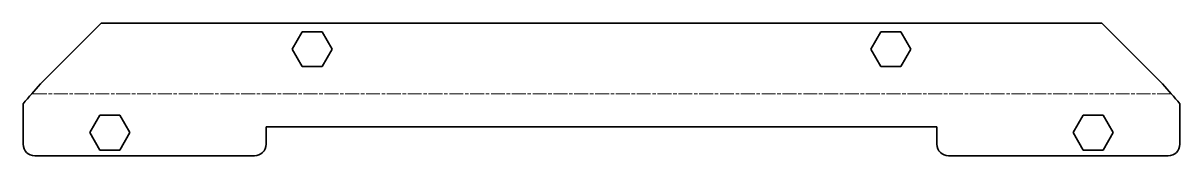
# Model space of a CAD drawing. Header units: inches. Extents: x 0 to 200, y 0 to 23.
import ezdxf

# ---------------------------------------------------------------- set-up
doc = ezdxf.new("R2010")
doc.units = ezdxf.units.IN
doc.header["$MEASUREMENT"] = 0
doc.linetypes.add('Chain', pattern=[13.68, 9.12, -1.14, 2.28, -1.14])
doc.layers.add('SIMUMAK Bend Centerline (ISO)', color=7, linetype='Chain', lineweight=9)
doc.layers.add('SIMUMAK Visible (ISO)', color=7, linetype='Continuous', lineweight=35)

# ---------------------------------------------------------------- blocks, each defined once
blk = doc.blocks.new('CD-IND-30-CSFI-02_Sheet_CD-IND-30-CSFI-02 (desplegada)')
at = {"layer": 'SIMUMAK Bend Centerline (ISO)', "ltscale": 0.263158}
blk.add_line((98.5, -0.75), (-98.5, -0.75), dxfattribs=at)
at = {"layer": 'SIMUMAK Visible (ISO)'}
for p, q in [((-97, 0.95), (-86.5, 11.45)), ((-86.5, 11.45), (86.5, 11.45)), ((86.5, 11.45), (97, 0.95)), ((-53.46, 6.95), (-51.73, 9.95)), ((-51.73, 9.95), (-48.27, 9.95)), ((-48.27, 9.95), (-46.54, 6.95)), ((46.54, 6.95), (48.27, 9.95)), ((48.27, 9.95), (51.73, 9.95)), ((51.73, 9.95), (53.46, 6.95)), ((-51.73, 3.95), (-53.46, 6.95)), ((-46.54, 6.95), (-48.27, 3.95)), ((48.27, 3.95), (46.54, 6.95)), ((53.46, 6.95), (51.73, 3.95)), ((-48.27, 3.95), (-51.73, 3.95)), ((51.73, 3.95), (48.27, 3.95)), ((-100, -2.45), (-100, -9.45)), ((100, -2.45), (100, -9.45)), ((-88.46, -7.45), (-86.73, -4.45)), ((-86.73, -4.45), (-83.27, -4.45)), ((-83.27, -4.45), (-81.54, -7.45)), ((81.54, -7.45), (83.27, -4.45)), ((83.27, -4.45), (86.73, -4.45)), ((86.73, -4.45), (88.46, -7.45)), ((-86.73, -10.45), (-88.46, -7.45)), ((-81.54, -7.45), (-83.27, -10.45)), ((-58, -6.45), (58, -6.45)), ((-58, -9.45), (-58, -6.45)), ((58, -6.45), (58, -9.45)), ((83.27, -10.45), (81.54, -7.45)), ((88.46, -7.45), (86.73, -10.45)), ((-98, -11.45), (-60, -11.45)), ((-83.27, -10.45), (-86.73, -10.45)), ((60, -11.45), (98, -11.45)), ((86.73, -10.45), (83.27, -10.45))]:
    blk.add_line(p, q, dxfattribs=at)
at = {"layer": 'SIMUMAK Visible (ISO)', "extrusion": (0, 0, -1)}
for centre, start, end in [((98, -9.45), 270, 0), ((60, -9.45), 180, 270), ((-60, -9.45), 270, 0), ((-98, -9.45), 180, 270)]:
    blk.add_arc(centre, 2, start, end, dxfattribs=at)
at = {"layer": 'SIMUMAK Visible (ISO)'}
for points in [[(-97, 0.95), (-98, -0.18), (-99, -1.32), (-100, -2.45)], [(97, 0.95), (98, -0.18), (99, -1.32), (100, -2.45)]]:
    blk.add_open_spline(points, degree=3, dxfattribs=at)

msp = doc.modelspace()

# ---------------------------------------------------------------- block references
msp.add_blockref('CD-IND-30-CSFI-02_Sheet_CD-IND-30-CSFI-02 (desplegada)', (100, 11.45))

doc.saveas('drawing.dxf')
